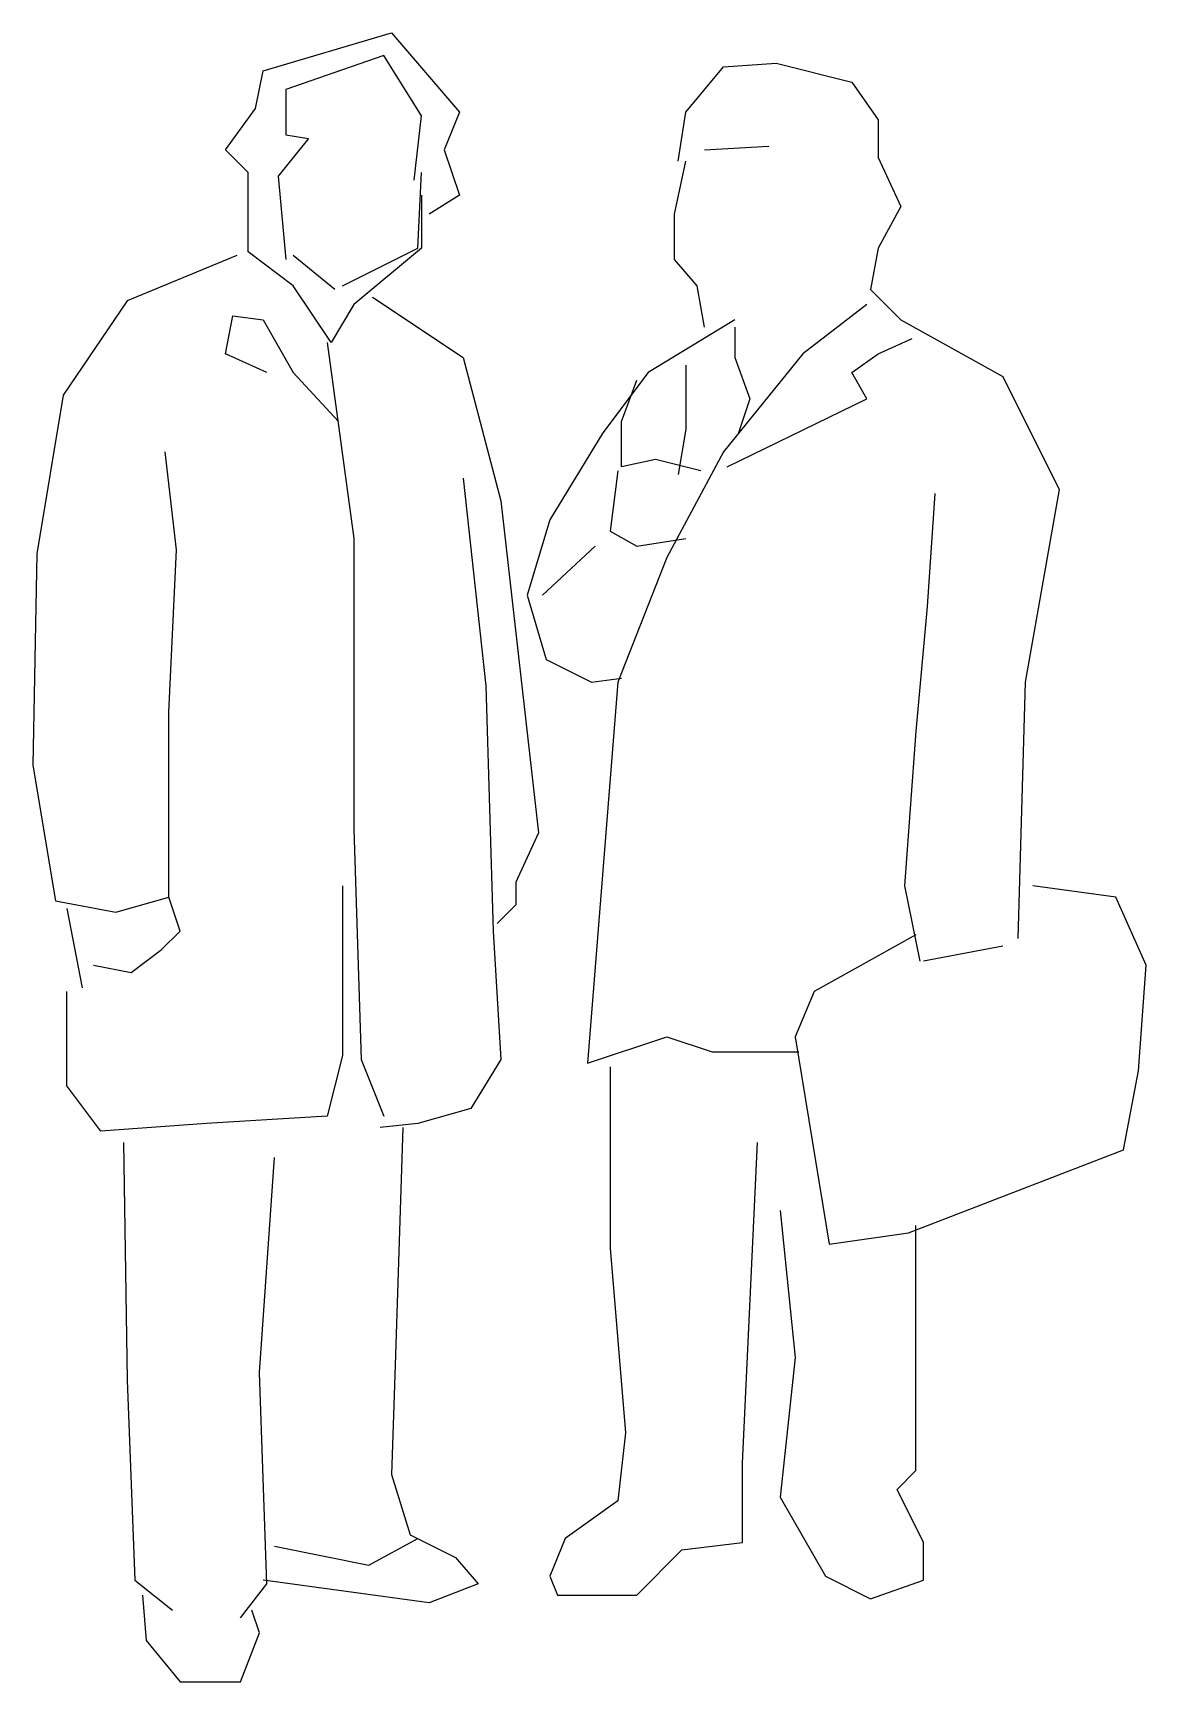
# Model space of a CAD drawing. Extents: x 74296 to 75426, y 21305 to 22979.
import ezdxf

# ---------------------------------------------------------------- set-up
doc = ezdxf.new("R2010")
doc.units = 0
doc.header["$LTSCALE"] = 1270
doc.header["$MEASUREMENT"] = 0
doc.layers.get('0').update_dxf_attribs({"linetype": 'CONTINUOUS'})

msp = doc.modelspace()

# ---------------------------------------------------------------- linework, layer by layer
at = {"linetype": 'CONTINUOUS'}
for p, q in [((74529.5, 22940.8), (74659.8, 22979.2)), ((74659.8, 22979.2), (74728.8, 22898.7)), ((74521.9, 22902.5), (74529.5, 22940.8)), ((74652.1, 22956.2), (74552.5, 22921.7)), ((74690.5, 22894.9), (74652.1, 22956.2)), ((74958.7, 22898.7), (74997, 22944.7)), ((74997, 22944.7), (75050.7, 22948.5)), ((75050.7, 22948.5), (75127.3, 22929.3)), ((75127.3, 22929.3), (75154.1, 22891)), ((74552.5, 22921.7), (74552.5, 22875.7)), ((74491.2, 22860.4), (74521.9, 22902.5)), ((74682.8, 22829.7), (74690.5, 22894.9)), ((74728.8, 22898.7), (74713.5, 22860.4)), ((74951, 22848.9), (74958.7, 22898.7)), ((75154.1, 22891), (75154.1, 22852.7)), ((74552.5, 22875.7), (74575.5, 22871.9)), ((74514.2, 22837.4), (74491.2, 22860.4)), ((74575.5, 22871.9), (74544.9, 22833.6)), ((74713.5, 22860.4), (74728.8, 22814.4)), ((74977.8, 22860.4), (75043, 22864.2)), ((74947.2, 22795.2), (74958.7, 22848.9)), ((75154.1, 22852.7), (75177.1, 22802.9)), ((74514.2, 22756.9), (74514.2, 22837.4)), ((74544.9, 22833.6), (74552.5, 22749.3)), ((74686.6, 22760.7), (74690.5, 22837.4)), ((74690.5, 22814.4), (74690.5, 22760.7)), ((74728.8, 22814.4), (74698.1, 22795.2)), ((74947.2, 22749.3), (74947.2, 22795.2)), ((75177.1, 22802.9), (75154.1, 22760.7)), ((74560.2, 22722.4), (74514.2, 22756.9)), ((74610, 22722.4), (74686.6, 22760.7)), ((74690.5, 22760.7), (74621.5, 22703.3)), ((75154.1, 22760.7), (75146.4, 22718.6)), ((74502.7, 22753.1), (74391.6, 22707.1)), ((74602.3, 22718.6), (74560.2, 22753.1)), ((74970.2, 22722.4), (74947.2, 22749.3)), ((74391.6, 22707.1), (74326.4, 22611.3)), ((74598.5, 22665), (74560.2, 22722.4)), ((74640.7, 22710.9), (74732.6, 22649.6)), ((74977.8, 22680.3), (74970.2, 22722.4)), ((75146.4, 22718.6), (75177.1, 22687.9)), ((74491.2, 22653.5), (74498.9, 22691.8)), ((74498.9, 22691.8), (74529.5, 22687.9)), ((74621.5, 22703.3), (74598.5, 22665)), ((75142.6, 22703.3), (75077.5, 22653.5)), ((74529.5, 22687.9), (74560.2, 22634.3)), ((75008.5, 22687.9), (74920.4, 22634.3)), ((75008.5, 22680.3), (75008.5, 22649.6)), ((75177.1, 22687.9), (75280.6, 22630.5)), ((74594.7, 22665), (74621.5, 22465.7)), ((75154.1, 22653.5), (75188.6, 22668.8)), ((74533.4, 22634.3), (74491.2, 22653.5)), ((74732.6, 22649.6), (74770.9, 22504)), ((74958.7, 22642), (74958.7, 22576.8)), ((75077.5, 22653.5), (74997, 22553.8)), ((75008.5, 22649.6), (75023.8, 22607.5)), ((75127.3, 22634.3), (75154.1, 22653.5)), ((74560.2, 22634.3), (74606.2, 22584.5)), ((74920.4, 22634.3), (74874.4, 22573)), ((74893.5, 22584.5), (74908.9, 22626.6)), ((75142.6, 22607.5), (75127.3, 22634.3)), ((75280.6, 22630.5), (75338, 22515.5)), ((74326.4, 22611.3), (74299.6, 22450.4)), ((75000.8, 22538.5), (75142.6, 22607.5)), ((75023.8, 22607.5), (75012.3, 22573)), ((74874.4, 22573), (74820.7, 22484.9)), ((74893.5, 22538.5), (74893.5, 22584.5)), ((74958.7, 22576.8), (74951, 22530.8)), ((74441.4, 22454.2), (74429.9, 22553.8)), ((74928, 22546.2), (74893.5, 22538.5)), ((74974, 22534.7), (74928, 22546.2)), ((74997, 22553.8), (74939.5, 22446.5)), ((74732.6, 22527), (74755.6, 22316.3)), ((74889.7, 22534.7), (74882.1, 22473.4)), ((75211.6, 22511.7), (75203.9, 22396.7)), ((75338, 22515.5), (75303.5, 22320.1)), ((74770.9, 22504), (74809.3, 22166.8)), ((74820.7, 22484.9), (74797.8, 22408.2)), ((74882.1, 22473.4), (74908.9, 22458)), ((74621.5, 22465.7), (74621.5, 22170.7)), ((74866.7, 22458), (74813.1, 22408.2)), ((74908.9, 22458), (74958.7, 22465.7)), ((74299.6, 22450.4), (74295.8, 22235.8)), ((74433.7, 22289.4), (74441.4, 22454.2)), ((74939.5, 22446.5), (74889.7, 22320.1)), ((74797.8, 22408.2), (74816.9, 22343.1)), ((75203.9, 22396.7), (75192.4, 22270.3)), ((74816.9, 22343.1), (74862.9, 22320.1)), ((74862.9, 22320.1), (74893.5, 22323.9)), ((74755.6, 22316.3), (74763.3, 22067.2)), ((74889.7, 22320.1), (74859.1, 21933.1)), ((75303.5, 22320.1), (75295.9, 22059.5)), ((74433.7, 22101.7), (74433.7, 22289.4)), ((75192.4, 22270.3), (75180.9, 22113.2)), ((74295.8, 22235.8), (74318.8, 22097.9)), ((74621.5, 22170.7), (74629.2, 21936.9)), ((74809.3, 22166.8), (74786.3, 22117)), ((74610, 22113.2), (74610, 21940.7)), ((74786.3, 22117), (74786.3, 22094)), ((75180.9, 22113.2), (75196.3, 22036.5)), ((75395.5, 22101.7), (75311.2, 22113.2)), ((74318.8, 22097.9), (74380.1, 22086.4)), ((74330.3, 22090.2), (74345.6, 22009.7)), ((74380.1, 22086.4), (74433.7, 22101.7)), ((74445.2, 22067.2), (74433.7, 22101.7)), ((74786.3, 22094), (74767.1, 22074.9)), ((75426.2, 22032.7), (75395.5, 22101.7)), ((74426.1, 22048), (74445.2, 22067.2)), ((74763.3, 22067.2), (74770.9, 21936.9)), ((75192.4, 22063.4), (75089, 22005.9)), ((74395.4, 22025), (74426.1, 22048)), ((75280.6, 22051.9), (75200.1, 22036.5)), ((74357.1, 22032.7), (74395.4, 22025)), ((75418.5, 21925.4), (75426.2, 22032.7)), ((74330.3, 21910.1), (74330.3, 22005.9)), ((75089, 22005.9), (75069.8, 21959.9)), ((74859.1, 21933.1), (74939.5, 21959.9)), ((74939.5, 21959.9), (74985.5, 21944.6)), ((75069.8, 21959.9), (75104.3, 21749.2)), ((74610, 21940.7), (74594.7, 21879.4)), ((74629.2, 21936.9), (74652.1, 21879.4)), ((74770.9, 21936.9), (74740.3, 21887.1)), ((74985.5, 21944.6), (75073.6, 21944.6)), ((74882.1, 21929.3), (74882.1, 21745.3)), ((75403.2, 21845), (75418.5, 21925.4)), ((74364.8, 21864.1), (74330.3, 21910.1)), ((74740.3, 21887.1), (74686.6, 21871.8)), ((74472.1, 21871.8), (74364.8, 21864.1)), ((74594.7, 21879.4), (74472.1, 21871.8)), ((74686.6, 21871.8), (74648.3, 21867.9)), ((74387.8, 21852.6), (74391.6, 21611.2)), ((74671.3, 21867.9), (74663.6, 21626.5)), ((75016.2, 21526.9), (75031.5, 21852.6)), ((74525.7, 21618.9), (74541, 21837.3)), ((75184.8, 21760.7), (75403.2, 21845)), ((75054.5, 21783.6), (75069.8, 21634.2)), ((75192.4, 21519.3), (75192.4, 21768.3)), ((75104.3, 21749.2), (75184.8, 21760.7)), ((74882.1, 21745.3), (74897.4, 21557.6)), ((74533.4, 21404.3), (74525.7, 21618.9)), ((74663.6, 21626.5), (74659.8, 21515.4)), ((75069.8, 21634.2), (75054.5, 21492.4)), ((74391.6, 21611.2), (74399.3, 21408.1)), ((74897.4, 21557.6), (74889.7, 21488.6)), ((75016.2, 21446.5), (75016.2, 21526.9)), ((75173.3, 21500.1), (75192.4, 21519.3)), ((74659.8, 21515.4), (74679, 21454.1)), ((74889.7, 21488.6), (74836.1, 21450.3)), ((75054.5, 21492.4), (75100.5, 21412)), ((75200.1, 21446.5), (75173.3, 21500.1)), ((74636.8, 21423.5), (74686.6, 21450.3)), ((74679, 21454.1), (74725, 21431.1)), ((74836.1, 21450.3), (74820.7, 21412)), ((74541, 21442.6), (74636.8, 21423.5)), ((74908.9, 21392.8), (74954.9, 21438.8)), ((74954.9, 21438.8), (75016.2, 21446.5)), ((75200.1, 21408.1), (75200.1, 21446.5)), ((74725, 21431.1), (74747.9, 21404.3)), ((74399.3, 21408.1), (74437.6, 21377.5)), ((74506.5, 21369.8), (74533.4, 21404.3)), ((74698.1, 21385.1), (74529.5, 21408.1)), ((74747.9, 21404.3), (74698.1, 21385.1)), ((74820.7, 21412), (74828.4, 21392.8)), ((75100.5, 21412), (75146.4, 21389)), ((75146.4, 21389), (75200.1, 21408.1)), ((74406.9, 21392.8), (74410.7, 21346.8)), ((74828.4, 21392.8), (74908.9, 21392.8)), ((74525.7, 21354.5), (74518, 21377.5)), ((74506.5, 21304.7), (74525.7, 21354.5)), ((74410.7, 21346.8), (74445.2, 21304.7)), ((74445.2, 21304.7), (74506.5, 21304.7))]:
    msp.add_line(p, q, dxfattribs=at)

doc.saveas('drawing.dxf')
